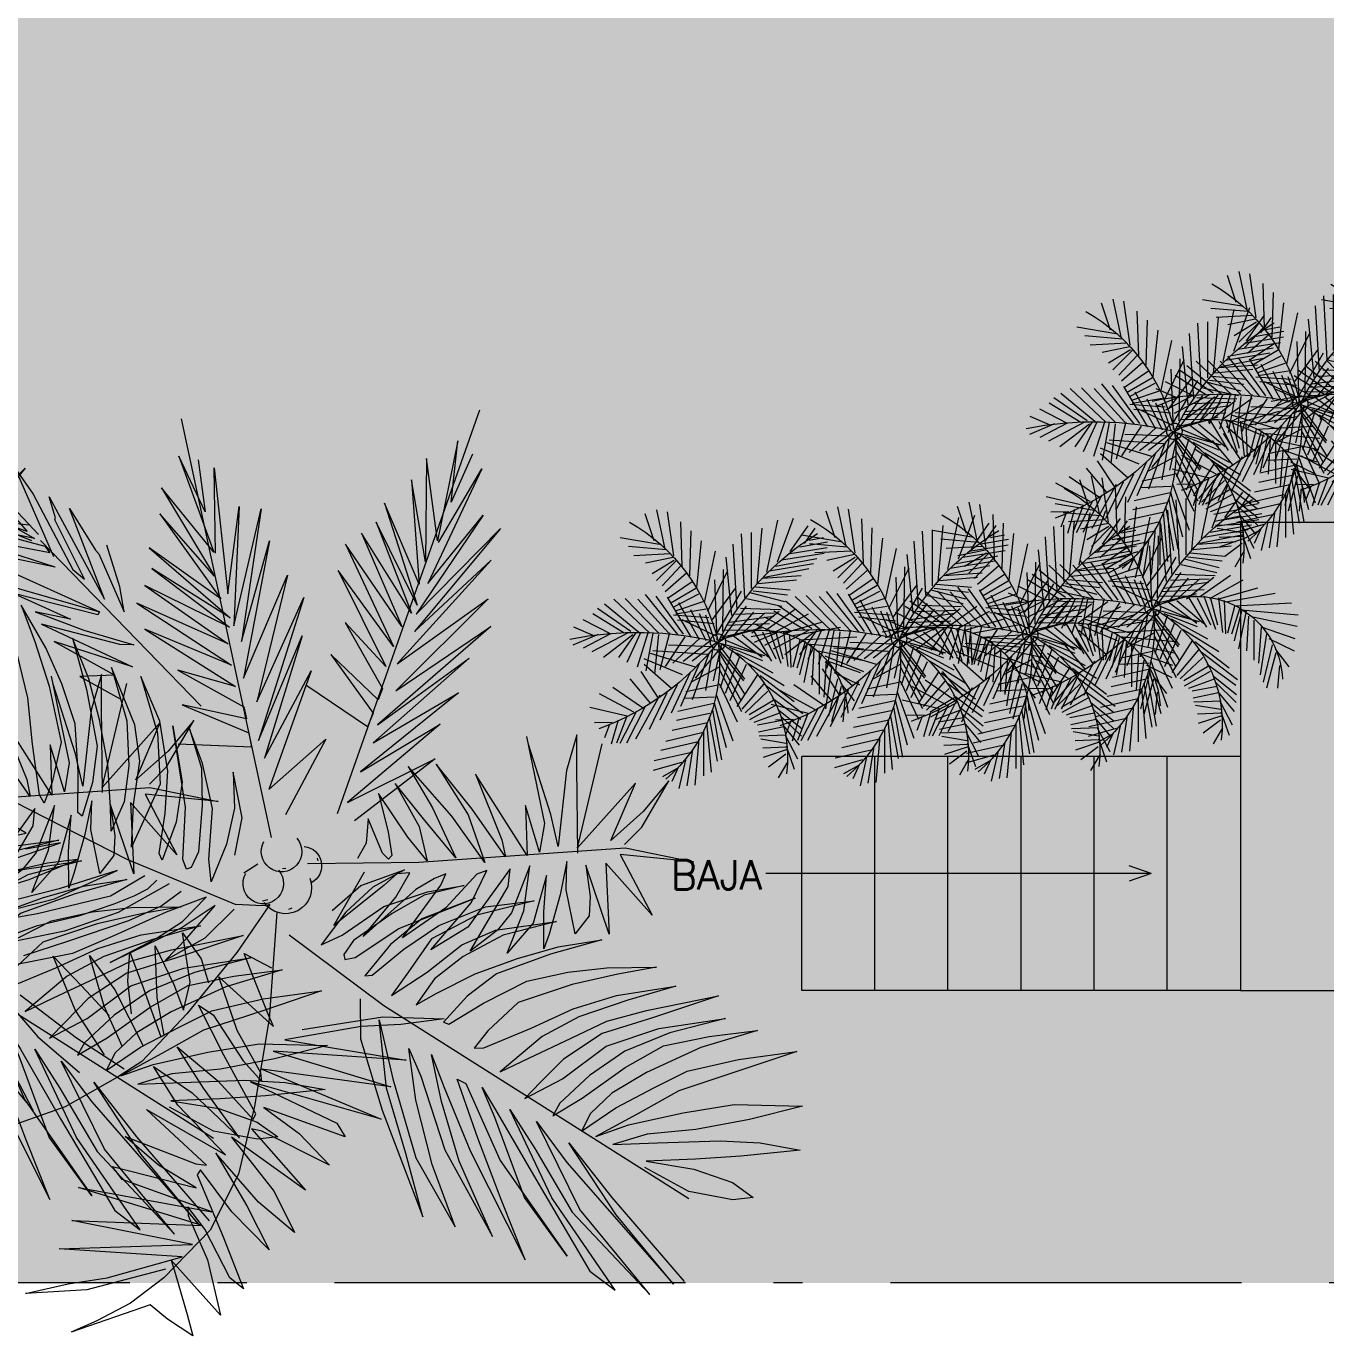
# Model space of a CAD drawing. Header units: metres. Extents: x 8 to 2416, y -346 to 476.
# Drawn here: x 45.751 to 50.194, y 27.777 to 32.255 of the extents above; entities that cross this region are included whole.
import ezdxf

# ---------------------------------------------------------------- set-up
doc = ezdxf.new("R2010")
doc.units = ezdxf.units.M
doc.linetypes.add('ACAD_ISO10W100', pattern=[18, 12, -3, 0, -3])
for name, color, linetype, lineweight in [('A-FLOR', 253, 'Continuous', 0), ('ARBOLES', 86, 'Continuous', 0), ('baños', 140, 'Continuous', 0), ('textos', 7, 'Continuous', 0)]:
    doc.layers.add(name, color=color, linetype=linetype, lineweight=lineweight)
doc.layers.add('grama', color=7, linetype='Continuous', lineweight=0, true_color=0x698c45)
doc.layers.add('SOLAR', color=7, linetype='ACAD_ISO10W100', lineweight=9, true_color=0xff1414)
doc.styles.get("Standard").update_dxf_attribs({"font": 'arial.ttf', "height": 0.1875})

# ---------------------------------------------------------------- blocks, each defined once
blk = doc.blocks.new('A2')
at = {"layer": 'ARBOLES', "color": 87, "true_color": 0x4f6a34, "extrusion": (-5.08599e-09, -1.37735e-08, 1)}
for p, q in [((624.1, -0.43, 0), (616.23, 28.83, 0)), ((631.02, -14.39, 0), (619.25, 28.25, 0)), ((619.25, 28.25, 0), (625.08, 4.39, 0)), ((635.59, -1.53, 0), (626.3, 27.98, 0)), ((626.3, 27.98, 0), (633.45, -1.28, 0)), ((638.23, 15.1, 0), (634.28, 22.86, 0)), ((634.28, 22.86, 0), (638.96, -7.43, 0)), ((592.6, 10.21, 0), (589.31, 16.32, 0)), ((589.31, 16.32, 0), (594.61, 14.49, 0)), ((594.61, 14.49, 0), (604.47, 7.25, 0)), ((640.7, -13.96, 0), (638.23, 15.1, 0)), ((581.06, 3.77, 0), (572.04, 10.25, 0)), ((572.04, 10.25, 0), (587.45, 4.72, 0)), ((600.52, 2.31, 0), (592.6, 10.21, 0)), ((604.47, 7.25, 0), (612.46, -3.87, 0)), ((605.3, 9.05, 0), (657.5, -74.71, 0)), ((647.25, -22.86, 0), (642.1, 8.73, 0)), ((642.1, 8.73, 0), (645.64, -10.79, 0)), ((590.68, -1.53, 0), (581.06, 3.77, 0)), ((587.45, 4.72, 0), (598.97, 0.1, 0)), ((625.08, 4.39, 0), (628.16, -19.02, 0)), ((652.87, 4.66, 0), (651.66, -13.06, 0)), ((653.48, -28.57, 0), (652.87, 4.66, 0)), ((598.97, 0.1, 0), (611.36, -5.29, 0)), ((611.36, -5.29, 0), (600.52, 2.31, 0)), ((582.9, -8.83, 0), (566.25, -0.31, 0)), ((566.25, -0.31, 0), (580.9, -3.32, 0)), ((580.9, -3.32, 0), (595.37, -7.22, 0)), ((606.41, -8.46, 0), (590.68, -1.53, 0)), ((628.16, -19.02, 0), (624.1, -0.43, 0)), ((633.45, -1.28, 0), (633.69, -28.09, 0)), ((637.25, -21.61, 0), (635.59, -1.53, 0)), ((658.17, -5.01, 0), (657.39, -27.52, 0)), ((659.62, -32, 0), (658.17, -5.01, 0)), ((596.49, -12.83, 0), (582.9, -8.83, 0)), ((595.37, -7.22, 0), (607.94, -11.83, 0)), ((617.55, -13.34, 0), (606.41, -8.46, 0)), ((638.96, -7.43, 0), (638.77, -34.21, 0)), ((611.39, -16.33, 0), (596.49, -12.83, 0)), ((607.94, -11.83, 0), (617.55, -13.34, 0)), ((642.35, -35.84, 0), (640.7, -13.96, 0)), ((645.64, -10.79, 0), (643.48, -34.02, 0)), ((651.66, -13.06, 0), (650.08, -30.92, 0)), ((666.22, -11.84, 0), (664.45, -29.9, 0)), ((667.71, -33.53, 0), (666.22, -11.84, 0)), ((576.52, -19.4, 0), (561.2, -14.47, 0)), ((561.2, -14.47, 0), (577.76, -16.52, 0)), ((577.76, -16.52, 0), (594.92, -18.79, 0)), ((607.97, -18, 0), (620.79, -17.36, 0)), ((620.79, -17.36, 0), (611.39, -16.33, 0)), ((633.69, -28.09, 0), (631.02, -14.39, 0)), ((731.1, -33.08, 0), (734.49, -17.91, 0)), ((734.49, -17.91, 0), (740.14, -37.28, 0)), ((742.6, -22.01, 0), (743.73, -16.07, 0)), ((743.73, -16.07, 0), (748.04, -23.24, 0)), ((590.56, -22.62, 0), (576.52, -19.4, 0)), ((594.92, -18.79, 0), (607.97, -18, 0)), ((623.72, -20.42, 0), (612.47, -22.05, 0)), ((619.4, -23.71, 0), (623.72, -20.42, 0)), ((672.96, -18.13, 0), (669.66, -35.78, 0)), ((670.32, -49.18, 0), (672.96, -18.13, 0)), ((581.06, -28.55, 0), (568.39, -24.33, 0)), ((568.39, -24.33, 0), (584.34, -26.83, 0)), ((600.57, -22.48, 0), (590.56, -22.62, 0)), ((612.47, -22.05, 0), (600.57, -22.48, 0)), ((611.77, -26.14, 0), (619.4, -23.71, 0)), ((638.77, -34.21, 0), (637.25, -21.61, 0)), ((646.58, -45.82, 0), (647.25, -22.86, 0)), ((724.51, -36.88, 0), (725.7, -21.6, 0)), ((725.7, -21.6, 0), (727.73, -26.01, 0)), ((740.63, -33.64, 0), (742.6, -22.01, 0)), ((748.04, -23.24, 0), (750.56, -28.79, 0)), ((593.43, -31.65, 0), (581.06, -28.55, 0)), ((584.34, -26.83, 0), (600.76, -27.15, 0)), ((600.76, -27.15, 0), (611.77, -26.14, 0)), ((619.6, -28.38, 0), (605.36, -30.84, 0)), ((628.96, -27.59, 0), (619.6, -28.38, 0)), ((625.75, -29.86, 0), (628.96, -27.59, 0)), ((652.4, -47.45, 0), (653.48, -28.57, 0)), ((657.39, -27.52, 0), (654.71, -44.29, 0)), ((715.08, -41.71, 0), (714.76, -28.26, 0)), ((714.76, -28.26, 0), (719.41, -42, 0)), ((727.73, -26.01, 0), (728.19, -40.94, 0)), ((592.45, -36.48, 0), (574.8, -31.06, 0)), ((574.8, -31.06, 0), (590.27, -34.1, 0)), ((605.36, -30.84, 0), (593.43, -31.65, 0)), ((615.13, -33.12, 0), (625.75, -29.86, 0)), ((650.08, -30.92, 0), (648.13, -47.96, 0)), ((656.74, -53.01, 0), (659.62, -32, 0)), ((664.45, -29.9, 0), (660.81, -47.71, 0)), ((706.63, -42.01, 0), (706.47, -29.52, 0)), ((706.47, -29.52, 0), (711.71, -41.21, 0)), ((744.01, -33.84, 0), (755.27, -31.52, 0)), ((750.56, -28.79, 0), (773.33, -31.43, 0)), ((755.27, -31.52, 0), (765.63, -31.14, 0)), ((765.63, -31.14, 0), (773.33, -31.43, 0)), ((590.27, -34.1, 0), (603.55, -34.91, 0)), ((603.55, -34.91, 0), (615.13, -33.12, 0)), ((622.22, -35.52, 0), (607.56, -38.38, 0)), ((633.83, -35.14, 0), (622.22, -35.52, 0)), ((627.98, -37.29, 0), (633.83, -35.14, 0)), ((643.48, -34.02, 0), (643.02, -42.96, 0)), ((663.98, -55.62, 0), (667.71, -33.53, 0)), ((669.66, -35.78, 0), (666.67, -54.11, 0)), ((726.98, -40.06, 0), (744.01, -33.84, 0)), ((730.65, -46.3, 0), (731.1, -33.08, 0)), ((740.14, -37.28, 0), (740.63, -33.64, 0)), ((742.55, -35.78, 0), (764.41, -40.03, 0)), ((593.33, -42.4, 0), (573.91, -37.44, 0)), ((573.91, -37.44, 0), (593.01, -39.88, 0)), ((607.56, -38.38, 0), (592.45, -36.48, 0)), ((619.59, -40.28, 0), (627.98, -37.29, 0)), ((643.02, -42.96, 0), (642.35, -35.84, 0)), ((704.78, -60.12, 0), (698.71, -38.57, 0)), ((698.71, -38.57, 0), (710.68, -60.46, 0)), ((723.58, -55.2, 0), (724.51, -36.88, 0)), ((766.34, -53.39, 0), (733.01, -38.62, 0)), ((733.01, -38.62, 0), (759.89, -58.86, 0)), ((757.97, -40.54, 0), (737.05, -36.8, 0)), ((737.05, -36.8, 0), (766.34, -53.39, 0)), ((593.01, -39.88, 0), (607.04, -41.98, 0)), ((604.42, -44.47, 0), (593.33, -42.4, 0)), ((607.04, -41.98, 0), (619.59, -40.28, 0)), ((693.53, -53.3, 0), (689.81, -41.87, 0)), ((689.81, -41.87, 0), (702.49, -58.31, 0)), ((710.68, -60.46, 0), (706.63, -42.01, 0)), ((711.71, -41.21, 0), (716.42, -58.42, 0)), ((713.34, -50.48, 0), (726.98, -40.06, 0)), ((716.42, -58.42, 0), (715.08, -41.71, 0)), ((719.41, -42, 0), (722.17, -56.11, 0)), ((728.19, -40.94, 0), (729.64, -48.46, 0)), ((759.89, -58.86, 0), (728.4, -42.16, 0)), ((728.4, -42.16, 0), (754.37, -66.21, 0)), ((768.32, -43.71, 0), (757.97, -40.54, 0)), ((764.41, -40.03, 0), (779.97, -46.37, 0)), ((598.98, -49.69, 0), (583.29, -44.89, 0)), ((583.29, -44.89, 0), (596.7, -47.15, 0)), ((615.2, -44.5, 0), (604.42, -44.47, 0)), ((628.03, -44.58, 0), (615.2, -44.5, 0)), ((622.13, -48.35, 0), (636.69, -44.61, 0)), ((636.69, -44.61, 0), (628.03, -44.58, 0)), ((648.13, -47.96, 0), (646.58, -45.82, 0)), ((654.71, -44.29, 0), (651.56, -57.09, 0)), ((754.37, -66.21, 0), (724.35, -44.35, 0)), ((724.35, -44.35, 0), (742.61, -63.03, 0)), ((729.64, -48.46, 0), (730.65, -46.3, 0)), ((779.97, -46.37, 0), (768.32, -43.71, 0)), ((596.7, -47.15, 0), (610.77, -48.82, 0)), ((611.27, -51.52, 0), (598.98, -49.69, 0)), ((610.77, -48.82, 0), (622.13, -48.35, 0)), ((651.56, -57.09, 0), (652.4, -47.45, 0)), ((660.81, -47.71, 0), (656.41, -61.27, 0)), ((667.21, -69.42, 0), (670.32, -49.18, 0)), ((695.14, -73.61, 0), (671.65, -47.12, 0)), ((671.65, -47.12, 0), (699.38, -71.82, 0)), ((683.04, -51.44, 0), (682.59, -47.07, 0)), ((682.59, -47.07, 0), (699.13, -63.91, 0)), ((598.07, -57.61, 0), (585.81, -51.87, 0)), ((585.81, -51.87, 0), (596.07, -54.74, 0)), ((623.94, -51.71, 0), (611.27, -51.52, 0)), ((637.91, -52.5, 0), (623.94, -51.71, 0)), ((634.83, -56.21, 0), (640.32, -53.53, 0)), ((640.32, -53.53, 0), (637.91, -52.5, 0)), ((656.41, -61.27, 0), (656.74, -53.01, 0)), ((699.38, -71.82, 0), (683.04, -51.44, 0)), ((699.13, -63.91, 0), (693.53, -53.3, 0)), ((701.26, -65.36, 0), (713.34, -50.48, 0)), ((743.49, -67.33, 0), (725.37, -52.2, 0)), ((725.37, -52.2, 0), (732, -62.21, 0)), ((596.07, -54.74, 0), (608.56, -57.65, 0)), ((624.05, -59.58, 0), (634.83, -56.21, 0)), ((666.67, -54.11, 0), (660.37, -71.87, 0)), ((660.37, -71.87, 0), (663.98, -55.62, 0)), ((690.2, -76.67, 0), (665.43, -53.89, 0)), ((665.43, -53.89, 0), (695.14, -73.61, 0)), ((728.28, -77.37, 0), (714.22, -56.77, 0)), ((714.22, -56.77, 0), (720.07, -74.73, 0)), ((722.59, -58.1, 0), (720.13, -56.52, 0)), ((720.13, -56.52, 0), (728.28, -77.37, 0)), ((722.17, -56.11, 0), (723.58, -55.2, 0)), ((608.2, -61.15, 0), (598.07, -57.61, 0)), ((608.56, -57.65, 0), (624.05, -59.58, 0)), ((686, -78.09, 0), (658.48, -58.71, 0)), ((658.48, -58.71, 0), (690.2, -76.67, 0)), ((702.49, -58.31, 0), (704.78, -60.12, 0)), ((715.09, -76.02, 0), (708.71, -59.36, 0)), ((708.71, -59.36, 0), (711.69, -75.86, 0)), ((736.82, -73.21, 0), (722.59, -58.1, 0)), ((619.38, -63.81, 0), (608.2, -61.15, 0)), ((632.64, -63.5, 0), (619.38, -63.81, 0)), ((643.65, -62.49, 0), (632.64, -63.5, 0)), ((635.84, -67.22, 0), (644.75, -63.59, 0)), ((644.75, -63.59, 0), (643.65, -62.49, 0)), ((659.1, -72.18, 0), (644.22, -64.35, 0)), ((644.22, -64.35, 0), (655.56, -68.14, 0)), ((703.21, -62.22, 0), (701.9, -63.27, 0)), ((701.9, -63.27, 0), (702.77, -81.59, 0)), ((707.35, -76, 0), (703.21, -62.22, 0)), ((732, -62.21, 0), (736.82, -73.21, 0)), ((742.61, -63.03, 0), (743.49, -67.33, 0)), ((581.31, -83.95, 0), (580.69, -65.22, 0)), ((580.69, -65.22, 0), (585.87, -83.56, 0)), ((585.87, -83.56, 0), (593.52, -65.64, 0)), ((593.52, -65.64, 0), (591.09, -85.4, 0)), ((607.52, -68.57, 0), (595.98, -65.06, 0)), ((595.98, -65.06, 0), (610.37, -67.69, 0)), ((610.37, -67.69, 0), (626, -69.26, 0)), ((626, -69.26, 0), (635.84, -67.22, 0)), ((687.32, -85.09, 0), (701.26, -65.36, 0)), ((596.26, -72.49, 0), (601.88, -69.74, 0)), ((601.88, -69.74, 0), (598.85, -81.65, 0)), ((611.3, -69.77, 0), (606.97, -78.92, 0)), ((618.93, -70.51, 0), (607.52, -68.57, 0)), ((608.3, -72.79, 0), (611.3, -69.77, 0)), ((631.2, -71.78, 0), (618.93, -70.51, 0)), ((643.16, -71.54, 0), (631.2, -71.78, 0)), ((641.87, -75.37, 0), (649.47, -71.12, 0)), ((649.47, -71.12, 0), (643.16, -71.54, 0)), ((655.56, -68.14, 0), (665.55, -72.32, 0)), ((662.51, -79.23, 0), (667.21, -69.42, 0)), ((696.53, -70.58, 0), (695.74, -72.82, 0)), ((698.71, -77.91, 0), (696.53, -70.58, 0)), ((579.32, -84.99, 0), (564.18, -73.43, 0)), ((564.18, -73.43, 0), (581.31, -83.95, 0)), ((593.74, -77.19, 0), (596.26, -72.49, 0)), ((600.94, -81.14, 0), (608.3, -72.79, 0)), ((621.07, -80.11, 0), (604.93, -75.02, 0)), ((604.93, -75.02, 0), (619.77, -77.94, 0)), ((610.9, -77.36, 0), (620.86, -73.09, 0)), ((620.86, -73.09, 0), (611.78, -81.55, 0)), ((657.5, -74.71, 0), (672.42, -103.39, 0)), ((680.43, -78.57, 0), (659.1, -72.18, 0)), ((665.55, -72.32, 0), (686, -78.09, 0)), ((695.74, -72.82, 0), (696.59, -86.02, 0)), ((720.07, -74.73, 0), (721.45, -87.14, 0)), ((591.09, -85.4, 0), (593.74, -77.19, 0)), ((601.97, -87.53, 0), (610.9, -77.36, 0)), ((629.74, -77.94, 0), (612.69, -89.4, 0)), ((619.77, -77.94, 0), (632.14, -77.45, 0)), ((620.57, -79.89, 0), (629.74, -77.94, 0)), ((642.89, -77.87, 0), (631.1, -80.53, 0)), ((632.14, -77.45, 0), (641.87, -75.37, 0)), ((654.38, -76.33, 0), (642.89, -77.87, 0)), ((647.46, -80.15, 0), (654.38, -76.33, 0)), ((700.64, -92.72, 0), (698.71, -77.91, 0)), ((713.33, -89.21, 0), (707.35, -76, 0)), ((711.69, -75.86, 0), (713.33, -89.21, 0)), ((721.45, -87.14, 0), (715.09, -76.02, 0)), ((595.27, -88.56, 0), (600.94, -81.14, 0)), ((598.85, -81.65, 0), (595.27, -88.56, 0)), ((606.97, -78.92, 0), (601.97, -87.53, 0)), ((611.78, -81.55, 0), (604.94, -91.88, 0)), ((615.07, -82.49, 0), (620.57, -79.89, 0)), ((631.1, -80.53, 0), (621.07, -80.11, 0)), ((637.86, -85.6, 0), (647.46, -80.15, 0)), ((702.77, -81.59, 0), (703.1, -96.92, 0)), ((579.06, -85.89, 0), (572.77, -88.11, 0)), ((631.89, -105.95, 0), (579.32, -84.99, 0)), ((604.94, -91.88, 0), (615.07, -82.49, 0)), ((620.71, -87, 0), (608.03, -82.79, 0)), ((608.03, -82.79, 0), (623.85, -86.07, 0)), ((610.17, -93.47, 0), (627.47, -84.1, 0)), ((639.29, -82.95, 0), (623.79, -89.7, 0)), ((623.85, -86.07, 0), (637.86, -85.6, 0)), ((627.47, -84.1, 0), (639.29, -82.95, 0)), ((656.76, -83.66, 0), (645.87, -86.27, 0)), ((648.57, -89.08, 0), (658.62, -84.36, 0)), ((658.62, -84.36, 0), (656.76, -83.66, 0)), ((672.81, -110.42, 0), (687.32, -85.09, 0)), ((687.18, -82.73, 0), (687.06, -86.4, 0)), ((694.71, -101.45, 0), (687.18, -82.73, 0)), ((572.77, -88.11, 0), (560.59, -96.29, 0)), ((581.93, -88.51, 0), (569.07, -99.72, 0)), ((570.55, -91.77, 0), (581.93, -88.51, 0)), ((591.61, -89.33, 0), (581.74, -110.5, 0)), ((612.69, -89.4, 0), (610.17, -93.47, 0)), ((634.45, -87.95, 0), (620.71, -87, 0)), ((644.88, -89.25, 0), (629.15, -97.72, 0)), ((630.63, -91.55, 0), (644.88, -89.25, 0)), ((645.87, -86.27, 0), (634.45, -87.95, 0)), ((637.82, -91.62, 0), (648.57, -89.08, 0)), ((687.06, -86.4, 0), (686.23, -98.17, 0)), ((696.59, -86.02, 0), (694.71, -101.45, 0)), ((723.79, -89.77, 0), (731.65, -88.75, 0)), ((731.65, -88.75, 0), (748.02, -87.64, 0)), ((748.02, -87.64, 0), (799.56, -93.42, 0)), ((560.59, -96.29, 0), (570.55, -91.77, 0)), ((569.07, -99.72, 0), (591.08, -90.64, 0)), ((591.08, -90.64, 0), (572.68, -113.34, 0)), ((623.79, -89.7, 0), (616.07, -95.84, 0)), ((618.95, -96.11, 0), (630.63, -91.55, 0)), ((644.68, -91.97, 0), (622.23, -90.38, 0)), ((622.23, -90.38, 0), (637.82, -91.62, 0)), ((658.87, -90.05, 0), (644.68, -91.97, 0)), ((657.21, -94.45, 0), (661.3, -92.08, 0)), ((661.66, -90.82, 0), (658.87, -90.05, 0)), ((661.3, -92.08, 0), (661.66, -90.82, 0)), ((703.1, -96.92, 0), (700.64, -92.72, 0)), ((707.02, -96.14, 0), (723.79, -89.77, 0)), ((737.09, -103.31, 0), (729.02, -90.05, 0)), ((764.91, -124.86, 0), (756.39, -90.55, 0)), ((756.39, -90.55, 0), (757.33, -121.28, 0)), ((584.62, -111.03, 0), (595.67, -93.27, 0)), ((595.67, -93.27, 0), (593.66, -102.05, 0)), ((596.28, -100.6, 0), (600.9, -94.07, 0)), ((600.9, -94.07, 0), (598.87, -107.3, 0)), ((598.87, -107.3, 0), (604.41, -94.76, 0)), ((604.41, -94.76, 0), (607.46, -120.94, 0)), ((616.07, -95.84, 0), (618.95, -96.11, 0)), ((633.21, -97.59, 0), (623.45, -94.87, 0)), ((623.45, -94.87, 0), (634.47, -97.23, 0)), ((634.47, -97.23, 0), (644.52, -96.54, 0)), ((635.83, -99.57, 0), (654.43, -94.25, 0)), ((654.43, -94.25, 0), (641.7, -100.11, 0)), ((644.52, -96.54, 0), (657.21, -94.45, 0)), ((687.37, -105.35, 0), (707.02, -96.14, 0)), ((715.14, -93.55, 0), (712.38, -103.6, 0)), ((714.57, -108.58, 0), (716.19, -93.56, 0)), ((716.19, -93.56, 0), (715.14, -93.55, 0)), ((721.89, -110.59, 0), (721.57, -93.43, 0)), ((726.8, -95.69, 0), (726.5, -107.83, 0)), ((732.15, -95.82, 0), (734.08, -110.36, 0)), ((746.5, -108.16, 0), (740.41, -94.42, 0)), ((608.72, -101.58, 0), (609.9, -96.98, 0)), ((609.9, -96.98, 0), (612.46, -112.69, 0)), ((614.04, -111.8, 0), (615.65, -98.05, 0)), ((615.65, -98.05, 0), (618.22, -113.38, 0)), ((629.15, -97.72, 0), (626.52, -99.91, 0)), ((626.52, -99.91, 0), (629.93, -100.08, 0)), ((629.93, -100.08, 0), (635.83, -99.57, 0)), ((645.74, -99.24, 0), (633.21, -97.59, 0)), ((641.7, -100.11, 0), (635.29, -104.39, 0)), ((659.41, -97.08, 0), (645.74, -99.24, 0)), ((655.77, -102.3, 0), (665.68, -97.21, 0)), ((665.68, -97.21, 0), (659.41, -97.08, 0)), ((685.69, -104.19, 0), (680.7, -97.48, 0)), ((686.23, -98.17, 0), (685.69, -104.19, 0)), ((707.43, -97.45, 0), (702.44, -103.57, 0)), ((706.73, -104.89, 0), (707.43, -97.45, 0)), ((590.44, -124.13, 0), (596.28, -100.6, 0)), ((593.66, -102.05, 0), (590.86, -121.93, 0)), ((607.46, -120.94, 0), (608.72, -101.58, 0)), ((622.02, -117.69, 0), (622.18, -102.67, 0)), ((622.18, -102.67, 0), (625.54, -116.14, 0)), ((643.14, -104.42, 0), (660.28, -100.44, 0)), ((646.11, -105.25, 0), (655.77, -102.3, 0)), ((660.28, -100.44, 0), (646.38, -110.07, 0)), ((696.93, -108, 0), (698, -101.2, 0)), ((702.44, -103.57, 0), (698.47, -116.64, 0)), ((712.38, -103.6, 0), (706.69, -116.67, 0)), ((720.61, -102.73, 0), (717.7, -111.21, 0)), ((745.82, -120.61, 0), (737.09, -103.31, 0)), ((627.52, -114.72, 0), (629.65, -105.31, 0)), ((629.65, -105.31, 0), (631.6, -113.43, 0)), ((659.41, -118.89, 0), (631.89, -105.95, 0)), ((635.29, -104.39, 0), (638.69, -105.71, 0)), ((636.29, -105.75, 0), (646.11, -105.25, 0)), ((648.91, -107.15, 0), (636.29, -105.75, 0)), ((638.69, -105.71, 0), (643.14, -104.42, 0)), ((658.92, -104.33, 0), (648.91, -107.15, 0)), ((673.62, -113.21, 0), (687.37, -105.35, 0)), ((706.69, -116.67, 0), (706.73, -104.89, 0)), ((729.61, -115.58, 0), (726.36, -104.96, 0)), ((581.74, -110.5, 0), (577.79, -118.59, 0)), ((577.79, -118.59, 0), (584.62, -111.03, 0)), ((635.78, -117.1, 0), (637.74, -110.83, 0)), ((637.74, -110.83, 0), (638.94, -110.31, 0)), ((638.94, -110.31, 0), (639.72, -112.52, 0)), ((669.45, -109.81, 0), (668.51, -109.76, 0)), ((672.78, -110.5, 0), (672.81, -110.42, 0)), ((698.47, -116.64, 0), (696.93, -108, 0)), ((713.75, -118.15, 0), (714.57, -108.58, 0)), ((724.1, -122.11, 0), (721.89, -110.59, 0)), ((726.5, -107.83, 0), (724.1, -122.11, 0)), ((734.08, -110.36, 0), (733.09, -126.17, 0)), ((749.75, -120.62, 0), (746.5, -108.16, 0)), ((612.46, -112.69, 0), (615.96, -128.03, 0)), ((615.96, -128.03, 0), (614.04, -111.8, 0)), ((618.22, -113.38, 0), (623.13, -130.78, 0)), ((631.6, -113.43, 0), (633.65, -127.68, 0)), ((639.72, -112.52, 0), (639.16, -122.61, 0)), ((642.58, -116.87, 0), (646.51, -114.11, 0)), ((673.64, -113.25, 0), (674.78, -113.42, 0)), ((674.78, -113.42, 0), (677.13, -114.62, 0)), ((677.13, -114.62, 0), (681.98, -117.26, 0)), ((682.88, -116.33, 0), (693.62, -112.7, 0)), ((693.62, -112.7, 0), (706.07, -111.84, 0)), ((706.07, -111.84, 0), (698.06, -114.81, 0)), ((717.7, -111.21, 0), (713.75, -118.15, 0)), ((623.13, -130.78, 0), (622.02, -117.69, 0)), ((625.54, -116.14, 0), (628.37, -128.18, 0)), ((628.37, -128.18, 0), (627.52, -114.72, 0)), ((633.65, -127.68, 0), (635.78, -117.1, 0)), ((639.16, -122.61, 0), (642.58, -116.87, 0)), ((674.93, -115.03, 0), (673.48, -114.7, 0)), ((703.47, -141.4, 0), (681.98, -117.26, 0)), ((698.06, -114.81, 0), (687.21, -119.48, 0)), ((687.21, -119.48, 0), (697.94, -117.95, 0)), ((697.94, -117.95, 0), (710.35, -117.87, 0)), ((719.77, -117.91, 0), (705.64, -118.38, 0)), ((710.35, -117.87, 0), (719.77, -117.91, 0)), ((733.09, -126.17, 0), (729.61, -115.58, 0)), ((656.51, -118.23, 0), (656.39, -118.97, 0)), ((666.22, -120.62, 0), (665.33, -120.29, 0)), ((697.15, -119.4, 0), (688.36, -122.62, 0)), ((705.64, -118.38, 0), (697.15, -119.4, 0)), ((615.53, -129.51, 0), (642.79, -123.81, 0)), ((676.21, -124.13, 0), (671.69, -124.67, 0)), ((688.36, -122.62, 0), (700.02, -123.6, 0)), ((700.02, -123.6, 0), (715.57, -124.02, 0)), ((715.57, -124.02, 0), (728.01, -124.59, 0)), ((728.01, -124.59, 0), (745.27, -129.09, 0)), ((563.23, -210.17, 0), (646.2, -127.56, 0)), ((677.07, -133.2, 0), (685.35, -125.75, 0)), ((685.35, -125.75, 0), (683.24, -131.65, 0)), ((700.64, -125.81, 0), (693.84, -127.09, 0)), ((710.21, -125.99, 0), (700.64, -125.81, 0)), ((728, -128.25, 0), (710.21, -125.99, 0)), ((740.29, -129.86, 0), (728, -128.25, 0)), ((610.17, -137.43, 0), (642.34, -129.12, 0)), ((642.34, -129.12, 0), (615.53, -129.51, 0)), ((637.74, -243.42, 0), (665.32, -129.63, 0)), ((676.3, -129.54, 0), (670.1, -137.89, 0)), ((683.24, -131.65, 0), (676.36, -143.67, 0)), ((684.91, -134.65, 0), (688.59, -131.67, 0)), ((688.59, -131.67, 0), (689.9, -131.79, 0)), ((689.9, -131.79, 0), (689.62, -134.67, 0)), ((695.92, -130.24, 0), (711.89, -129.24, 0)), ((701.82, -131.57, 0), (698.53, -132.6, 0)), ((706.01, -131.47, 0), (701.82, -131.57, 0)), ((711.88, -131.86, 0), (706.01, -131.47, 0)), ((721.97, -133.09, 0), (711.88, -131.86, 0)), ((711.89, -129.24, 0), (727.32, -131.02, 0)), ((727.32, -131.02, 0), (741.44, -134.58, 0)), ((601.97, -142.98, 0), (635.49, -135.15, 0)), ((635.49, -135.15, 0), (610.17, -137.43, 0)), ((640.19, -147.32, 0), (659.1, -133.47, 0)), ((670.87, -141.18, 0), (677.07, -133.2, 0)), ((678.45, -145.77, 0), (684.91, -134.65, 0)), ((689.62, -134.67, 0), (682.78, -147.24, 0)), ((701.02, -135.11, 0), (711.87, -134.22, 0)), ((711.87, -134.22, 0), (731.89, -138.51, 0)), ((733.32, -135.6, 0), (721.97, -133.09, 0)), ((749.43, -137.22, 0), (733.32, -135.6, 0)), ((670.1, -137.89, 0), (666.92, -150.18, 0)), ((686.86, -144.64, 0), (694.85, -136.93, 0)), ((694.84, -138.91, 0), (688.53, -148.16, 0)), ((694.85, -136.93, 0), (694.84, -138.91, 0)), ((731.89, -138.51, 0), (761.85, -147.09, 0)), ((595.27, -150.26, 0), (628.91, -140.79, 0)), ((628.91, -140.79, 0), (601.97, -142.98, 0)), ((635.67, -165.89, 0), (660.16, -141.7, 0)), ((660.16, -141.7, 0), (640.19, -147.32, 0)), ((666.92, -150.18, 0), (670.87, -141.18, 0)), ((763.17, -219.99, 0), (703.47, -141.4, 0)), ((725.98, -140.17, 0), (707.14, -139.73, 0)), ((707.14, -139.73, 0), (723.62, -142.14, 0)), ((723.62, -142.14, 0), (745.59, -146.51, 0)), ((744.17, -143.89, 0), (725.98, -140.17, 0)), ((586.17, -155.5, 0), (625.75, -144.76, 0)), ((625.75, -144.76, 0), (595.27, -150.26, 0)), ((625.45, -148.09, 0), (628.39, -145.4, 0)), ((628.39, -145.4, 0), (638.55, -162.7, 0)), ((676.36, -143.67, 0), (673.44, -155.96, 0)), ((674.23, -154.91, 0), (678.45, -145.77, 0)), ((680.66, -153.78, 0), (686.86, -144.64, 0)), ((694.81, -148.85, 0), (700.85, -143.75, 0)), ((700.85, -143.75, 0), (695.32, -153.94, 0)), ((628.89, -167.63, 0), (625.45, -148.09, 0)), ((633.75, -175.6, 0), (657.5, -149.95, 0)), ((657.5, -149.95, 0), (635.67, -165.89, 0)), ((682.78, -147.24, 0), (676.28, -168.79, 0)), ((688.53, -148.16, 0), (682.89, -158.23, 0)), ((686.3, -155.89, 0), (694.81, -148.85, 0)), ((697.29, -155.78, 0), (703.97, -150.19, 0)), ((703.97, -150.19, 0), (701.33, -155.94, 0)), ((729.88, -147.92, 0), (715.64, -147.2, 0)), ((715.64, -147.2, 0), (723.48, -149.84, 0)), ((723.48, -149.84, 0), (744.14, -154.62, 0)), ((747.81, -150.86, 0), (729.88, -147.92, 0)), ((583.48, -162.6, 0), (617.11, -150.94, 0)), ((617.11, -150.94, 0), (586.17, -155.5, 0)), ((620.18, -153.11, 0), (622.56, -150.81, 0)), ((621.52, -173.78, 0), (620.18, -153.11, 0)), ((622.56, -150.81, 0), (628.89, -167.63, 0)), ((676.28, -168.79, 0), (680.66, -153.78, 0)), ((695.32, -153.94, 0), (688.63, -164.01, 0)), ((730.9, -154.84, 0), (717.82, -153.23, 0)), ((717.82, -153.23, 0), (727.12, -155.87, 0)), ((578.2, -171.81, 0), (613.66, -157.4, 0)), ((613.66, -157.4, 0), (583.48, -162.6, 0)), ((628.73, -184.82, 0), (656.87, -154.98, 0)), ((656.87, -154.98, 0), (633.75, -175.6, 0)), ((658.36, -157.98, 0), (659.45, -154.15, 0)), ((659.45, -154.15, 0), (677.16, -163.59, 0)), ((672.51, -166.05, 0), (674.23, -154.91, 0)), ((673.44, -155.96, 0), (672.51, -166.05, 0)), ((680.88, -168.81, 0), (686.3, -155.89, 0)), ((691.88, -164.13, 0), (697.29, -155.78, 0)), ((701.33, -155.94, 0), (696.84, -167.03, 0)), ((702.76, -164.32, 0), (709.33, -157.27, 0)), ((709.33, -157.27, 0), (709.96, -158.7, 0)), ((617.04, -187.42, 0), (616.76, -158.07, 0)), ((616.76, -158.07, 0), (621.52, -173.78, 0)), ((671.5, -172.84, 0), (658.36, -157.98, 0)), ((682.89, -158.23, 0), (678.89, -171.42, 0)), ((709.96, -158.7, 0), (705.1, -168.62, 0)), ((741.75, -163.92, 0), (725.13, -159.68, 0)), ((725.13, -159.68, 0), (726.58, -161.89, 0)), ((572.12, -178.5, 0), (605.49, -163.35, 0)), ((605.49, -163.35, 0), (578.2, -171.81, 0)), ((612.19, -193.06, 0), (612.46, -162.16, 0)), ((612.46, -162.16, 0), (617.04, -187.42, 0)), ((652.73, -164.76, 0), (628.73, -184.82, 0)), ((630.15, -192.28, 0), (652.73, -164.76, 0)), ((656.49, -165.01, 0), (657.31, -161.8, 0)), ((657.31, -161.8, 0), (671.5, -172.84, 0)), ((688.63, -164.01, 0), (685.46, -173.53, 0)), ((687.02, -175.52, 0), (691.88, -164.13, 0)), ((697.35, -172.79, 0), (702.76, -164.32, 0)), ((603.08, -167.41, 0), (572.12, -178.5, 0)), ((574.82, -183.87, 0), (603.08, -167.41, 0)), ((601.98, -194.77, 0), (604.05, -168.23, 0)), ((604.05, -168.23, 0), (606.9, -193.86, 0)), ((606.9, -193.86, 0), (608.05, -166.02, 0)), ((608.05, -166.02, 0), (612.19, -193.06, 0)), ((668.43, -181.94, 0), (656.49, -165.01, 0)), ((696.84, -167.03, 0), (693.66, -178.94, 0)), ((712.69, -169.17, 0), (717.15, -165, 0)), ((717.25, -167.62, 0), (713.02, -180.95, 0)), ((717.15, -165, 0), (717.25, -167.62, 0)), ((597.66, -198.46, 0), (601.76, -169.5, 0)), ((601.76, -169.5, 0), (601.98, -194.77, 0)), ((671.73, -195.91, 0), (656.16, -171.03, 0)), ((656.16, -171.03, 0), (668.43, -181.94, 0)), ((686.88, -230.17, 0), (666.93, -170.29, 0)), ((678.32, -184.76, 0), (680.88, -168.81, 0)), ((678.89, -171.42, 0), (678.32, -184.76, 0)), ((705.1, -168.62, 0), (700.09, -180.91, 0)), ((705.71, -178.05, 0), (712.69, -169.17, 0)), ((569.6, -195.38, 0), (596.58, -173.56, 0)), ((596.58, -173.56, 0), (574.82, -183.87, 0)), ((588.29, -201.05, 0), (598.74, -174.43, 0)), ((598.74, -174.43, 0), (597.66, -198.46, 0)), ((653.17, -172.08, 0), (630.15, -192.28, 0)), ((630.45, -202.89, 0), (653.17, -172.08, 0)), ((685.46, -173.53, 0), (684.47, -190.43, 0)), ((684.47, -190.43, 0), (687.02, -175.52, 0)), ((693.26, -187.95, 0), (697.35, -172.79, 0)), ((670.55, -203.25, 0), (654.63, -176.76, 0)), ((654.63, -176.76, 0), (671.73, -195.91, 0)), ((693.66, -178.94, 0), (691.42, -190.3, 0)), ((701.99, -193.21, 0), (705.71, -178.05, 0)), ((589.08, -182.38, 0), (569.6, -195.38, 0)), ((582, -204.52, 0), (594.51, -179.19, 0)), ((594.51, -179.19, 0), (588.29, -201.05, 0)), ((628.77, -211.77, 0), (649.31, -181.42, 0)), ((649.31, -181.42, 0), (630.45, -202.89, 0)), ((666.45, -206.7, 0), (652.89, -182.36, 0)), ((652.89, -182.36, 0), (670.55, -203.25, 0)), ((693.28, -191.99, 0), (686.14, -181.87, 0)), ((700.09, -180.91, 0), (698.59, -192.3, 0)), ((713.02, -180.95, 0), (708.68, -192.86, 0)), ((572.15, -205.18, 0), (589.07, -182.97, 0)), ((589.07, -182.97, 0), (582, -204.52, 0)), ((649.38, -186.14, 0), (628.77, -211.77, 0)), ((633.88, -214.94, 0), (649.38, -186.14, 0)), ((660.98, -215.44, 0), (649.34, -188.61, 0)), ((649.34, -188.61, 0), (662.73, -210.04, 0)), ((662.73, -210.04, 0), (650.63, -186.33, 0)), ((650.63, -186.33, 0), (666.45, -206.7, 0)), ((696.52, -209.42, 0), (679.17, -188.13, 0)), ((679.17, -188.13, 0), (695.49, -203.66, 0)), ((695.49, -203.66, 0), (684.55, -188.15, 0)), ((684.55, -188.15, 0), (693.28, -191.99, 0)), ((690.6, -202.33, 0), (693.26, -187.95, 0)), ((570.16, -200.17, 0), (581.08, -190.86, 0)), ((581.08, -190.86, 0), (572.15, -205.18, 0)), ((686.86, -202.96, 0), (676.27, -193.35, 0)), ((676.27, -193.35, 0), (679.67, -195.08, 0)), ((691.42, -190.3, 0), (690.6, -202.33, 0)), ((698.59, -192.3, 0), (698.3, -203.03, 0)), ((700.27, -205.92, 0), (701.99, -193.21, 0)), ((708.68, -192.86, 0), (706.03, -205, 0)), ((647.04, -194.78, 0), (633.88, -214.94, 0)), ((635.44, -227.48, 0), (647.04, -194.78, 0)), ((654.34, -222.55, 0), (649.34, -194.4, 0)), ((649.34, -194.4, 0), (660.98, -215.44, 0)), ((679.67, -195.08, 0), (696.52, -209.42, 0)), ((650.79, -228.8, 0), (648.23, -200.66, 0)), ((648.23, -200.66, 0), (654.34, -222.55, 0)), ((674.67, -202.66, 0), (672.82, -209.34, 0)), ((674.09, -219.93, 0), (674.67, -202.66, 0)), ((696.62, -213.2, 0), (686.86, -202.96, 0)), ((698.3, -203.03, 0), (699.3, -216.53, 0)), ((645.26, -206.22, 0), (635.44, -227.48, 0)), ((642.74, -234.51, 0), (645.56, -206.73, 0)), ((645.56, -206.73, 0), (650.79, -228.8, 0)), ((680.83, -205.56, 0), (681.61, -205.03, 0)), ((703.12, -225.52, 0), (680.83, -205.56, 0)), ((708.6, -238.74, 0), (680.83, -205.56, 0)), ((681.61, -205.03, 0), (699.73, -220.27, 0)), ((699.73, -220.27, 0), (688.79, -207.15, 0)), ((688.79, -207.15, 0), (696.62, -213.2, 0)), ((699.3, -216.53, 0), (700.27, -205.92, 0)), ((672.82, -209.34, 0), (671.06, -221.11, 0)), ((678.05, -208.05, 0), (675.87, -234.59, 0)), ((679.52, -239.83, 0), (678.05, -208.05, 0)), ((638.42, -231.27, 0), (642.87, -217.63, 0)), ((642.87, -217.63, 0), (642.74, -234.51, 0)), ((682.35, -219.17, 0), (680.65, -215.39, 0)), ((680.65, -215.39, 0), (680.92, -233.52, 0)), ((674.46, -221.24, 0), (674.09, -219.93, 0)), ((675.87, -234.59, 0), (674.46, -221.24, 0)), ((683.17, -242.46, 0), (682.35, -219.17, 0)), ((686.42, -221.84, 0), (704.16, -238.75, 0)), ((686.42, -221.84, 0), (708.6, -238.74, 0)), ((685.48, -224.56, 0), (684.47, -250.77, 0)), ((686.51, -228.23, 0), (685.99, -226.02, 0)), ((685.99, -226.02, 0), (701.4, -237.32, 0)), ((696.69, -237.05, 0), (686.51, -228.23, 0)), ((686.61, -231.89, 0), (695.16, -258.72, 0)), ((693.02, -238.46, 0), (688.07, -231.37, 0)), ((688.07, -231.37, 0), (696.42, -237.68, 0)), ((703.2, -246.6, 0), (689.12, -231.23, 0)), ((680.51, -233.93, 0), (679.52, -239.83, 0)), ((680.92, -233.52, 0), (680.51, -233.93, 0)), ((687.79, -235.3, 0), (693.02, -238.46, 0)), ((695.68, -258.09, 0), (689.11, -233.99, 0)), ((689.11, -233.99, 0), (703.19, -248.02, 0)), ((684.47, -250.77, 0), (683.17, -242.46, 0))]:
    blk.add_line(p, q, dxfattribs=at)
at = {"layer": 'ARBOLES', "color": 87, "true_color": 0x4f6a34, "extrusion": (5.08599e-09, 1.37735e-08, -1)}
for centre, major_axis, start_param, end_param in [((667.71, -115.51, 0), (-5.04, 5.04, 0), 5.569618, 8.487626), ((660.93, -118.93, 0), (3.71, 3.71, 0), 2.901972, 5.476383), ((672.71, -119.18, 0), (-3.92, 3.92, 0), 5.235779, 9.608582), ((664.41, -124.9, 0), (3.92, 3.92, 0), 3.664983, 8.037786)]:
    blk.add_ellipse(centre, major_axis=major_axis, ratio=1, start_param=start_param, end_param=end_param, dxfattribs=at)
blk = doc.blocks.new('arbol4')
at = {"layer": 'ARBOLES', "color": 252, "true_color": 0x8da178}
for p, q in [((1294.0817, 72.3133), (1294.059, 72.3631)), ((1294.1057, 72.2892), (1294.0831, 72.3873)), ((1294.1298, 72.253), (1294.11, 72.3782)), ((1294.151, 72.2182), (1294.1369, 72.3752)), ((1294.0916, 72.2982), (1293.9954, 72.3254)), ((1294.0803, 72.3164), (1294.0265, 72.3465)), ((1294.1666, 72.1926), (1294.1666, 72.3435)), ((1294.1779, 72.1609), (1294.1935, 72.3314)), ((1294.4554, 72.2949), (1294.4229, 72.3504)), ((1294.4499, 72.2407), (1294.4774, 72.3207)), ((1294.1213, 72.265), (1293.9982, 72.2922)), ((1294.1864, 72.1428), (1294.2133, 72.2937)), ((1294.1977, 72.1186), (1294.2288, 72.2892)), ((1294.4526, 72.254), (1294.3716, 72.2805)), ((1294.4481, 72.269), (1294.389, 72.3136)), ((1294.4446, 72.2018), (1294.4886, 72.2856)), ((1293.8751, 72.1533), (1293.851, 72.2348)), ((1293.9034, 72.1428), (1293.8694, 72.2318)), ((1293.9373, 72.1246), (1293.8807, 72.2333)), ((1293.9671, 72.1065), (1293.9034, 72.2318)), ((1294.1439, 72.2288), (1294.0208, 72.2575)), ((1294.2034, 72.0945), (1294.2444, 72.2469)), ((1294.4498, 72.233), (1294.3626, 72.2187)), ((1294.4511, 72.2457), (1294.3698, 72.2491)), ((1294.4389, 72.1719), (1294.4946, 72.2391)), ((1293.8454, 72.1684), (1293.8284, 72.2137)), ((1294.018, 72.0673), (1293.9345, 72.2182)), ((1294.0421, 72.0597), (1293.9812, 72.185)), ((1294.1609, 72.1971), (1294.0378, 72.2258)), ((1294.1765, 72.1639), (1294.0604, 72.188)), ((1294.2104, 72.0658), (1294.267, 72.2243)), ((1294.442, 72.1763), (1294.3548, 72.1941)), ((1294.4502, 72.2041), (1294.3575, 72.2074)), ((1294.4248, 72.1187), (1294.5035, 72.1815)), ((1294.4309, 72.1396), (1294.5022, 72.2085)), ((1293.9062, 72.1397), (1293.7788, 72.1096)), ((1293.8553, 72.1609), (1293.7944, 72.1624)), ((1294.0774, 72.0326), (1294.018, 72.1533)), ((1294.1892, 72.1307), (1294.0746, 72.1548)), ((1294.2203, 72.028), (1294.2826, 72.1594)), ((1294.4132, 72.1033), (1294.3245, 72.1526)), ((1294.4271, 72.1289), (1294.3388, 72.1615)), ((1294.4364, 72.1541), (1294.3517, 72.1699)), ((1294.4025, 72.0775), (1294.5002, 72.1496)), ((1294.6251, 72.0114), (1294.5939, 72.1397)), ((1294.6378, 72.0386), (1294.6052, 72.1594)), ((1294.6505, 72.0824), (1294.6435, 72.1594)), ((1293.9288, 72.1262), (1293.8114, 72.0628)), ((1293.9586, 72.1111), (1293.8567, 72.0416)), ((1293.9869, 72.096), (1293.9161, 72.0114)), ((1294.1213, 71.9903), (1294.0562, 72.1292)), ((1294.202, 72.096), (1294.0788, 72.1231)), ((1294.1538, 71.9586), (1294.0887, 72.1065)), ((1294.2218, 71.9812), (1294.2968, 72.1231)), ((1294.3527, 71.996), (1294.2816, 72.106)), ((1294.3735, 72.0289), (1294.2987, 72.116)), ((1294.3875, 72.0545), (1294.3099, 72.1283)), ((1294.4098, 72.0836), (1294.3234, 72.1353)), ((1294.3822, 72.0356), (1294.5063, 72.1307)), ((1294.6052, 71.9737), (1294.584, 72.1141)), ((1294.0137, 72.0779), (1293.9543, 71.9873)), ((1294.2048, 72.0748), (1294.1001, 72.0794)), ((1294.2161, 72.0341), (1294.1071, 72.0567)), ((1294.185, 71.9254), (1294.1284, 72.0839)), ((1294.1991, 71.9073), (1294.1737, 72.0522)), ((1294.2189, 71.948), (1294.2953, 72.0869)), ((1294.2189, 71.9194), (1294.3067, 72.0643)), ((1294.2905, 71.9368), (1294.2409, 72.0618)), ((1294.3125, 71.9627), (1294.2568, 72.0867)), ((1294.3606, 72.0007), (1294.4774, 72.0898)), ((1294.5628, 71.9269), (1294.5628, 72.0643)), ((1294.5869, 71.9526), (1294.5784, 72.0748)), ((1294.6364, 72.028), (1294.6817, 72.0869)), ((1294.059, 72.0462), (1293.9642, 71.9631)), ((1294.2203, 71.9722), (1294.127, 72.022)), ((1294.2175, 71.9163), (1294.1383, 72.0099)), ((1294.2274, 71.8957), (1294.1998, 72.019)), ((1294.2161, 71.8907), (1294.3067, 72.0129)), ((1294.2175, 71.9103), (1294.3038, 72.019)), ((1294.266, 71.913), (1294.2243, 72.0428)), ((1294.3202, 71.9597), (1294.443, 72.0345)), ((1294.5359, 71.8952), (1294.5104, 72.025)), ((1294.5444, 71.9133), (1294.5373, 72.0326)), ((1294.6137, 71.9903), (1294.7001, 72.0326)), ((1293.9784, 71.8514), (1293.9402, 71.9722)), ((1294.0958, 71.9979), (1293.9642, 71.9435)), ((1293.9939, 71.856), (1293.9699, 71.9843)), ((1294.1397, 71.9722), (1293.9854, 71.9254)), ((1294.0137, 71.8605), (1293.9996, 71.9948)), ((1294.0505, 71.8545), (1294.018, 71.9812)), ((1294.1029, 71.868), (1294.0364, 71.9692)), ((1294.1538, 71.8741), (1294.0619, 71.9586)), ((1294.2797, 71.9233), (1294.4037, 71.9909)), ((1294.3916, 71.8439), (1294.4312, 71.9586)), ((1294.4411, 71.8514), (1294.4553, 71.9692)), ((1294.4609, 71.8605), (1294.4652, 71.9737)), ((1294.4963, 71.8801), (1294.4722, 71.9722)), ((1294.5147, 71.8846), (1294.4864, 71.9752)), ((1294.5203, 71.8967), (1294.4949, 71.9979)), ((1294.5869, 71.9496), (1294.7029, 71.9903)), ((1293.909, 71.8545), (1293.7859, 71.9194)), ((1293.926, 71.862), (1293.8255, 71.939)), ((1293.9345, 71.856), (1293.8765, 71.939)), ((1293.9515, 71.8545), (1293.9048, 71.9556)), ((1294.1793, 71.9284), (1293.9939, 71.9163)), ((1294.1878, 71.8846), (1294.0972, 71.9526)), ((1294.2133, 71.8862), (1294.1284, 71.9511)), ((1294.2276, 71.8912), (1294.3757, 71.932)), ((1294.2402, 71.8786), (1294.3661, 71.9314)), ((1294.255, 71.904), (1294.3687, 71.949)), ((1294.2699, 71.865), (1294.3675, 71.9375)), ((1294.2996, 71.8605), (1294.3902, 71.9375)), ((1294.3406, 71.8514), (1294.4001, 71.9511)), ((1294.3689, 71.8514), (1294.4142, 71.9435)), ((1294.4142, 71.8529), (1294.4383, 71.9435)), ((1294.5586, 71.9163), (1294.71, 71.948)), ((1293.8071, 71.8605), (1293.7208, 71.8967)), ((1293.8496, 71.8575), (1293.7562, 71.9073)), ((1294.1255, 71.8711), (1294.0435, 71.7322)), ((1294.2005, 71.9028), (1294.0477, 71.8967)), ((1294.1538, 71.8786), (1294.0831, 71.7518)), ((1294.1765, 71.8816), (1294.1241, 71.776)), ((1294.192, 71.8816), (1294.1538, 71.7895)), ((1294.2062, 71.8831), (1294.1751, 71.7941)), ((1294.2133, 71.8801), (1294.2062, 71.6733)), ((1294.2246, 71.8771), (1294.3661, 71.8363)), ((1294.2274, 71.8695), (1294.3477, 71.8424)), ((1294.2331, 71.8741), (1294.3137, 71.7639)), ((1294.4963, 71.8786), (1294.6916, 71.868)), ((1294.5203, 71.8922), (1294.7142, 71.9088)), ((1293.7902, 71.8635), (1293.7237, 71.8348)), ((1293.851, 71.859), (1293.7562, 71.8107)), ((1293.8963, 71.856), (1293.7888, 71.7895)), ((1293.9189, 71.8499), (1293.8043, 71.7714)), ((1293.9515, 71.8575), (1293.8284, 71.7563)), ((1293.984, 71.856), (1293.8609, 71.7397)), ((1294.0137, 71.8545), (1293.8991, 71.7367)), ((1294.0477, 71.8545), (1293.943, 71.7397)), ((1294.0788, 71.8605), (1293.9685, 71.7231)), ((1294.0987, 71.859), (1294.0053, 71.7292)), ((1294.2039, 71.8239), (1294.0782, 71.811)), ((1294.2107, 71.8656), (1294.0938, 71.8105)), ((1294.2101, 71.8611), (1294.2966, 71.7117)), ((1294.2331, 71.8499), (1294.2359, 71.6386)), ((1294.2387, 71.8439), (1294.3675, 71.8454)), ((1294.2458, 71.8288), (1294.393, 71.8228)), ((1294.2727, 71.862), (1294.3392, 71.7835)), ((1294.2996, 71.856), (1294.3774, 71.7865)), ((1294.3321, 71.8545), (1294.4255, 71.7805)), ((1294.3803, 71.8454), (1294.4821, 71.7729)), ((1294.4114, 71.8529), (1294.526, 71.7895)), ((1294.4425, 71.8545), (1294.5755, 71.8167)), ((1294.4666, 71.865), (1294.635, 71.8348)), ((1294.1856, 71.8034), (1294.0647, 71.7944)), ((1294.1644, 71.7483), (1294.07, 71.78)), ((1294.1762, 71.7741), (1294.0727, 71.7903)), ((1294.1814, 71.7811), (1294.2506, 71.6414)), ((1294.1978, 71.8094), (1294.2781, 71.7003)), ((1294.2642, 71.7956), (1294.2444, 71.5963)), ((1294.2557, 71.8182), (1294.4071, 71.7971)), ((1294.277, 71.7911), (1294.41, 71.7865)), ((1294.1285, 71.6798), (1294.0458, 71.7359)), ((1294.1414, 71.7025), (1294.0551, 71.753)), ((1294.1497, 71.7227), (1294.064, 71.7671)), ((1294.1703, 71.7505), (1294.208, 71.5753)), ((1294.2826, 71.776), (1294.2685, 71.551)), ((1294.2939, 71.7699), (1294.4298, 71.7745)), ((1294.3081, 71.7352), (1294.2968, 71.5163)), ((1294.3137, 71.7367), (1294.4354, 71.7639)), ((1294.3251, 71.7171), (1294.4439, 71.7473)), ((1294.089, 71.627), (1294.0263, 71.6943)), ((1294.1091, 71.6503), (1294.0359, 71.7144)), ((1294.1438, 71.6991), (1294.1607, 71.5403)), ((1294.3307, 71.7035), (1294.3307, 71.5118)), ((1294.3364, 71.7111), (1294.4538, 71.7246)), ((1294.3449, 71.6975), (1294.4637, 71.708)), ((1294.0665, 71.607), (1293.9911, 71.6531)), ((1294.0751, 71.6074), (1294.0068, 71.6755)), ((1294.1203, 71.6595), (1294.1249, 71.5053)), ((1294.3505, 71.6884), (1294.3675, 71.4967)), ((1294.3548, 71.6854), (1294.485, 71.6733)), ((1294.5005, 71.6597), (1294.3703, 71.6688)), ((1294.376, 71.6643), (1294.5274, 71.6341)), ((1294.3831, 71.6477), (1294.4213, 71.4695)), ((1294.0638, 71.5967), (1293.9693, 71.6163)), ((1294.0946, 71.6263), (1294.0896, 71.4747)), ((1294.3916, 71.6431), (1294.543, 71.6175)), ((1294.4128, 71.6265), (1294.5543, 71.6009)), ((1294.4199, 71.6114), (1294.4751, 71.462)), ((1294.434, 71.6054), (1294.5798, 71.5827)), ((1294.0391, 71.5709), (1293.9107, 71.5599)), ((1294.0536, 71.5843), (1293.929, 71.591)), ((1294.0359, 71.5683), (1294.0074, 71.4335)), ((1294.066, 71.5919), (1294.044, 71.441)), ((1294.4567, 71.5843), (1294.5897, 71.5631)), ((1294.4637, 71.5767), (1294.5246, 71.4892)), ((1294.4963, 71.5601), (1294.5911, 71.5435)), ((1294.0168, 71.5525), (1293.8827, 71.53)), ((1293.998, 71.5396), (1293.9678, 71.4476)), ((1294.5119, 71.5495), (1294.5486, 71.4967)), ((1294.5288, 71.5375), (1294.5769, 71.5284))]:
    blk.add_line(p, q, dxfattribs=at)
blk.add_circle((1294.2168, 71.886), 0.0272, dxfattribs=at)
for centre, radius, start, end in [((1293.7028, 71.9589), 0.5191, 351.935, 49.7903), ((1294.0057, 72.282), 0.4487, 298.0575, 7.0723), ((1293.5024, 71.3319), 0.9041, 37.8019, 70.1579), ((1294.3655, 72.1407), 0.2949, 239.7144, 357.8335), ((1293.9421, 73.0073), 1.1544, 258.4255, 283.7644), ((1293.602, 72.0232), 0.6299, 299.7081, 347.4206), ((1295.0272, 72.287), 0.9041, 206.3271, 238.6831)]:
    blk.add_arc(centre, radius, start, end, dxfattribs=at)

msp = doc.modelspace()

# ---------------------------------------------------------------- hatches: boundary and pattern name
at = {"layer": 'baños', "true_color": 0xffffff, "transparency": 33554687}
h = msp.add_hatch(color=7, dxfattribs=at)
h.dxf.hatch_style = 1
h.paths.add_polyline_path([(49.9018, 28.9576), (52.9018, 28.9576), (52.9018, 30.5576), (49.9018, 30.5576)])
h.paths.add_polyline_path([(49.9018, 29.7576), (48.4018, 29.7576), (48.4018, 28.9576), (49.9018, 28.9576)])
edge = h.paths.add_edge_path(flags=17)
edge.add_line((49.6518, 28.9576), (49.6518, 29.7576))
edge.add_line((49.4018, 28.9576), (49.4018, 29.7576))
edge.add_line((49.1518, 28.9576), (49.1518, 29.7576))
edge.add_line((48.9018, 28.9576), (48.9018, 29.7576))
edge.add_line((48.6518, 28.9576), (48.6518, 29.7576))
at = {"layer": 'grama', "transparency": 33554495}
h = msp.add_hatch(color=256, dxfattribs=at)
h.dxf.hatch_style = 1
edge = h.paths.add_edge_path()
edge.add_line((80.8091, 57.9566), (21.0607, 57.947))
edge.add_line((21.0607, 57.947), (21.0385, 56.947))
edge.add_line((21.0385, 56.947), (37.3509, 56.9496))
edge.add_arc((37.351, 56.3496), 0.6, 0.0092, 90.0092, ccw=False)
edge.add_line((37.951, 56.3497), (37.9514, 53.9497))
edge.add_arc((37.3514, 53.9496), 0.6, -89.9908, 0.0092, ccw=False)
edge.add_line((37.3515, 53.3496), (36.0515, 53.3494))
edge.add_arc((36.0515, 53.0494), 0.3, 90.0092, 180.0139)
edge.add_line((35.7515, 53.0493), (35.7516, 52.9481))
edge.add_line((35.7516, 52.9481), (52.3266, 52.9536))
edge.add_line((52.3266, 52.9536), (52.3266, 53.2536))
edge.add_line((52.3266, 53.2536), (62.2016, 53.2536))
edge.add_line((62.2016, 53.2536), (62.2016, 47.4481))
edge.add_line((62.2016, 47.4481), (63.2016, 47.4481))
edge.add_line((63.2016, 47.4481), (63.2016, 53.2549))
edge.add_line((63.2016, 53.2549), (70.3634, 53.2549))
edge.add_line((70.3634, 53.2549), (70.3634, 47.7481))
edge.add_line((70.3634, 47.7481), (70.9634, 47.7481))
edge.add_line((70.9634, 47.7481), (70.9634, 38.1618))
edge.add_line((70.9634, 38.1618), (70.3634, 38.1624))
edge.add_line((70.3634, 38.1624), (70.3634, 32.6542))
edge.add_line((70.3634, 32.6542), (63.2016, 32.6549))
edge.add_line((63.2016, 32.6549), (63.2016, 38.459))
edge.add_line((63.2016, 38.459), (62.2016, 38.459))
edge.add_line((62.2016, 38.459), (62.1891, 32.6536))
edge.add_line((62.1891, 32.6536), (52.3266, 32.6536))
edge.add_line((52.3266, 32.6536), (52.3266, 32.9536))
edge.add_line((52.3266, 32.9536), (27.9516, 32.959))
edge.add_line((27.9516, 32.959), (27.9516, 39.359))
edge.add_line((27.9516, 39.359), (26.8226, 39.359))
edge.add_line((26.8226, 39.359), (26.8226, 40.259))
edge.add_line((26.8226, 40.259), (26.4226, 40.259))
edge.add_line((26.4226, 40.259), (26.4226, 45.6481))
edge.add_line((26.4226, 45.6481), (26.8226, 45.6481))
edge.add_line((26.8226, 45.6481), (26.8226, 46.5481))
edge.add_line((26.8226, 46.5481), (27.9516, 46.5481))
edge.add_line((27.9516, 46.5481), (27.9516, 52.9481))
edge.add_line((27.9516, 52.9481), (28.1515, 52.9481))
edge.add_line((28.1515, 52.9481), (28.1515, 53.0481))
edge.add_arc((27.8515, 53.0481), 0.3, 0.0092, 90.0092)
edge.add_line((27.8515, 53.3481), (25.1634, 53.3476))
edge.add_arc((25.1635, 52.5476), 0.8, 90.0092, 198.7971)
edge.add_arc((-3.0236, 42.9535), 28.9752, -26.20209, 18.79711, ccw=False)
edge.add_arc((21.1796, 31.043), 2, 270, 333.7979, ccw=False)
edge.add_line((21.1796, 29.043), (20.4196, 29.043))
edge.add_line((20.4196, 29.043), (20.3955, 27.9576))
edge.add_line((20.3955, 27.9576), (80.305, 27.9575))
edge.add_line((80.305, 27.9575), (80.8091, 57.9566))

# ---------------------------------------------------------------- linework, layer by layer
at = {"layer": 'A-FLOR'}
for p, q in [((49.9018, 29.7576), (48.4018, 29.7576)), ((48.4018, 28.9576), (48.4018, 29.7576)), ((48.6518, 28.9576), (48.6518, 29.7576)), ((48.9018, 28.9576), (48.9018, 29.7576)), ((49.1518, 28.9576), (49.1518, 29.7576)), ((49.4018, 28.9576), (49.4018, 29.7576)), ((49.6518, 28.9576), (49.6518, 29.7576)), ((49.9018, 29.7576), (49.9018, 28.9576)), ((49.9018, 28.9576), (48.4018, 28.9576))]:
    msp.add_line(p, q, dxfattribs=at)
msp.add_lwpolyline([(49.9018, 28.9576), (52.9018, 28.9576), (52.9018, 30.5576), (49.9018, 30.5576)], close=True, dxfattribs=at)
at = {"layer": 'SOLAR', "ltscale": 0.1}
msp.add_lwpolyline([(80.8091, 57.9566), (80.305, 27.9575), (20.3955, 27.9576), (21.0607, 57.947), (80.8091, 57.9566)], dxfattribs=at)
at = {"layer": 'textos'}
for q in [(49.5216, 29.3835), (48.2794, 29.3576), (49.5216, 29.3316)]:
    msp.add_line((49.5964, 29.3576), q, dxfattribs=at)

# ---------------------------------------------------------------- block references
at = {"layer": 'ARBOLES', "xscale": 0.0125, "yscale": 0.0125, "zscale": 0.0125, "rotation": 205.7289012481825}
for p in [(53.1585, 31.8384, 0), (54.7831, 31.6316, 0)]:
    msp.add_blockref('A2', p, dxfattribs=at)
at = {"layer": 'ARBOLES', "xscale": -1, "rotation": 180}
for p in [(-1244.1103, 102.8494, 0), (-1243.7035, 102.8488, 0), (-1244.5407, 102.7553, 0), (-1244.6147, 102.151), (-1246.1009, 102.035), (-1245.4818, 102.0444), (-1245.0332, 102.0601)]:
    msp.add_blockref('arbol4', p, dxfattribs=at)

# ---------------------------------------------------------------- texts
at = {"layer": 'textos', "insert": (52.5828, 29.3027), "char_height": 0.1, "width": 4.628637, "attachment_point": 9}
msp.add_mtext('\\pxql;{\\Fromans|c0;BAJA}', dxfattribs=at)

doc.saveas('drawing.dxf')
